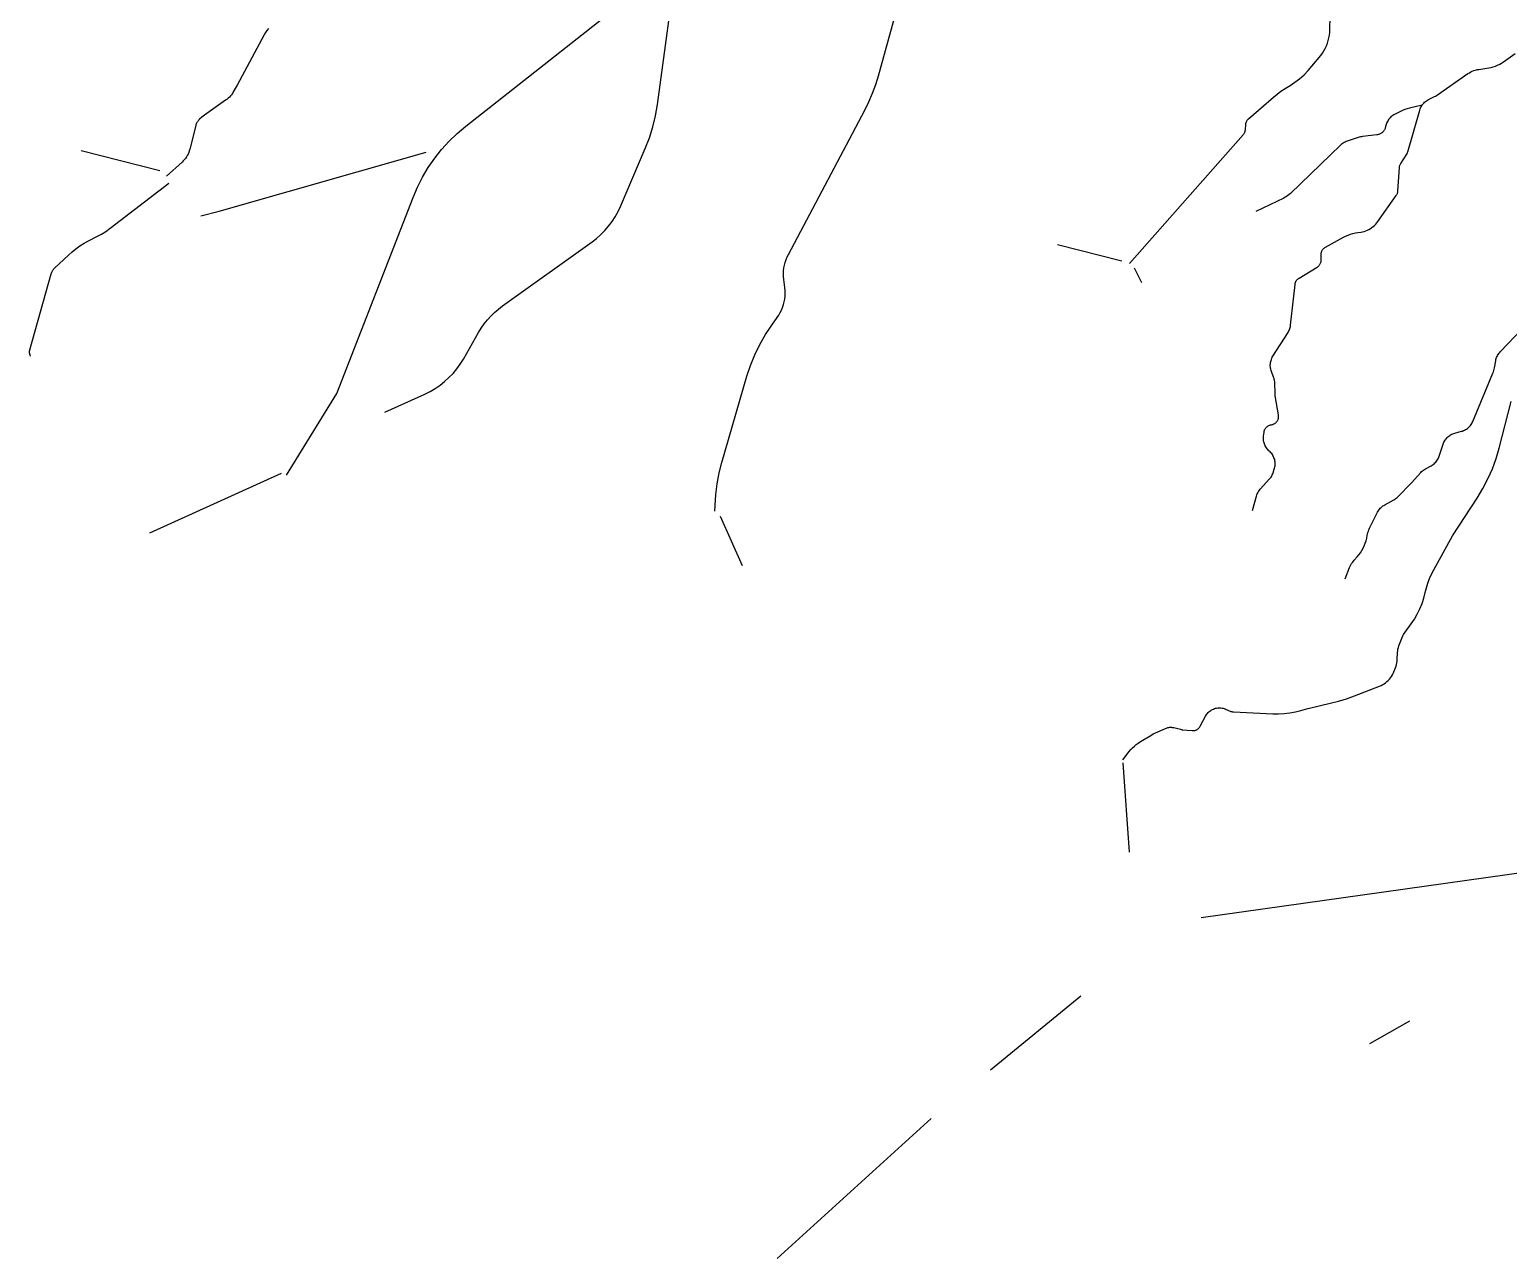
# Model space of a CAD drawing. Extents: x 473934 to 509948, y 2633682 to 2676856.
# Drawn here: x 476321 to 493827, y 2648649 to 2663202 of the extents above; entities that cross this region are included whole.
import ezdxf

# ---------------------------------------------------------------- set-up
doc = ezdxf.new("R2010")
doc.units = 0
for name, color, linetype in [('CH_SAK-CH1-FP', 1, 'CONTINUOUS'), ('CH_SAR-CH1-FP', 6, 'CONTINUOUS'), ('CH_SAR-CH3-SS', 1, 'CONTINUOUS'), ('CH_SHA-CH11-SS', 6, 'CONTINUOUS'), ('CH_SHA-CH12-SS', 7, 'CONTINUOUS'), ('CH_SHA-CH2-SM', 4, 'CONTINUOUS'), ('CH_SHA-CH3-SM', 5, 'CONTINUOUS'), ('CH_SHA-CH4-SM', 6, 'CONTINUOUS'), ('CH_SHA-CH5-SM', 7, 'CONTINUOUS'), ('D_SAK-D3-FP', 1, 'CONTINUOUS'), ('D_SAK-D5-FP', 3, 'CONTINUOUS'), ('D_SAR-D1-FP', 5, 'CONTINUOUS'), ('D_SAR-D2-FP', 6, 'CONTINUOUS'), ('D_SHA-D10-SM', 4, 'CONTINUOUS'), ('D_SHA-D11-SM', 5, 'CONTINUOUS'), ('D_SHA-D12-SM', 6, 'CONTINUOUS'), ('D_SHA-D15-SS', 2, 'CONTINUOUS'), ('D_SHA-D2-FP', 3, 'CONTINUOUS'), ('D_SHA-D3-FP', 4, 'CONTINUOUS'), ('D_SHA-D4-FP', 5, 'CONTINUOUS'), ('D_SHA-D5-FP', 6, 'CONTINUOUS')]:
    doc.layers.add(name, color=color, linetype=linetype)

msp = doc.modelspace()

# ---------------------------------------------------------------- linework, layer by layer
at = {"layer": 'CH_SAK-CH1-FP'}
msp.add_lwpolyline([(479149.712, 2663215.029), (479131.196, 2663190.611), (479114.21, 2663165.106), (479098.82, 2663138.607), (478777.5, 2662544.166), (478731.853, 2662462.856), (478731.853, 2662462.856), (478721.888, 2662446.368), (478710.885, 2662430.555), (478698.89, 2662415.48), (478685.952, 2662401.205), (478672.124, 2662387.791), (478657.464, 2662375.292), (478642.032, 2662363.76), (478390.089, 2662187.801), (478390.089, 2662187.801), (478375.454, 2662176.903), (478361.509, 2662165.135), (478333.575, 2662140.07), (478333.575, 2662140.07), (478326.44, 2662133.231), (478319.771, 2662125.936), (478313.597, 2662118.217), (478307.944, 2662110.109), (478302.838, 2662101.647), (478298.3, 2662092.866), (478294.35, 2662083.805), (478291.006, 2662074.504), (478288.281, 2662065.003), (478217.526, 2661783.596), (478217.526, 2661783.596), (478212.038, 2661764.477), (478205.296, 2661745.763), (478197.329, 2661727.537), (478188.171, 2661709.879), (478177.863, 2661692.867), (478166.45, 2661676.575), (478153.983, 2661661.076), (478140.517, 2661646.436), (478126.109, 2661632.722), (477940.198, 2661467.141)], dxfattribs=at)
at = {"layer": 'CH_SAR-CH1-FP'}
msp.add_lwpolyline([(479364.443, 2657924.771), (479957.082, 2658890.294), (480860.946, 2661214.333), (480860.946, 2661214.333), (480913.142, 2661336.387), (480973.319, 2661454.709), (481041.213, 2661568.779), (481116.525, 2661678.093), (481198.922, 2661782.171), (481288.041, 2661880.554), (481383.491, 2661972.808), (481484.85, 2662058.527), (483728.911, 2663832.005)], dxfattribs=at)
at = {"layer": 'CH_SAR-CH3-SS'}
msp.add_lwpolyline([(480526.968, 2658672.685), (480999.814, 2658885.726), (480999.814, 2658885.726), (481062.233, 2658916.505), (481122.36, 2658951.551), (481179.904, 2658990.694), (481234.586, 2659033.745), (481286.142, 2659080.494), (481334.32, 2659130.717), (481378.889, 2659184.168), (481419.633, 2659240.591), (481456.353, 2659299.71), (481636.782, 2659614.103), (481636.782, 2659614.103), (481668.795, 2659666.136), (481703.926, 2659716.118), (481742.043, 2659763.861), (481783.005, 2659809.187), (481826.658, 2659851.927), (481872.84, 2659891.922), (481921.377, 2659929.022), (482978.95, 2660687.355), (482978.95, 2660687.355), (483032.925, 2660728.912), (483083.945, 2660774.048), (483131.774, 2660822.552), (483176.189, 2660874.2), (483216.986, 2660928.751), (483253.974, 2660985.954), (483286.981, 2661045.542), (483315.856, 2661107.239), (483609.63, 2661795.055), (483609.63, 2661795.055), (483658.321, 2661920.595), (483698.455, 2662049.127), (483729.848, 2662180.069), (483752.36, 2662312.826), (483993.046, 2664094.151)], dxfattribs=at)
at = {"layer": 'CH_SHA-CH11-SS'}
msp.add_lwpolyline([(492805.016, 2662306.269), (492656.109, 2662270.529), (492656.109, 2662270.529), (492628.197, 2662262.97), (492600.769, 2662253.81), (492573.916, 2662243.08), (492547.729, 2662230.815), (492480.076, 2662196.711), (492480.076, 2662196.711), (492468.369, 2662190.311), (492457.115, 2662183.144), (492446.363, 2662175.243), (492436.162, 2662166.643), (492426.557, 2662157.381), (492417.591, 2662147.5), (492409.304, 2662137.043), (492401.732, 2662126.057), (492394.91, 2662114.591), (492388.868, 2662102.695), (492383.632, 2662090.422), (492379.226, 2662077.828), (492375.67, 2662064.968), (492372.979, 2662051.9), (492373.331, 2662053.952), (492373.331, 2662053.952), (492371.699, 2662046.039), (492369.538, 2662038.254), (492366.858, 2662030.632), (492363.672, 2662023.208), (492359.993, 2662016.014), (492355.839, 2662009.085), (492351.227, 2662002.451), (492346.18, 2661996.142), (492340.719, 2661990.187), (492334.871, 2661984.613), (492328.66, 2661979.445), (492322.116, 2661974.707), (492315.268, 2661970.42), (492308.146, 2661966.604), (492300.784, 2661963.275), (492293.215, 2661960.449), (492285.473, 2661958.139), (492277.593, 2661956.356), (492269.611, 2661955.106), (492099.02, 2661934.259), (492099.02, 2661934.259), (492086.533, 2661932.331), (492074.193, 2661929.619), (492062.049, 2661926.132), (491917.007, 2661879.487), (491917.007, 2661879.487), (491904.739, 2661875.096), (491892.783, 2661869.915), (491881.19, 2661863.967), (491870.008, 2661857.276), (491859.286, 2661849.871), (491849.069, 2661841.784), (491839.401, 2661833.049), (491246.871, 2661261.594), (491246.871, 2661261.594), (491232.555, 2661248.649), (491217.436, 2661236.652), (491201.576, 2661225.652), (491185.043, 2661215.694), (491167.903, 2661206.82), (490836.162, 2661048.384)], dxfattribs=at)
at = {"layer": 'CH_SHA-CH12-SS'}
msp.add_lwpolyline([(491894.609, 2656696.81), (491947.406, 2656830.087), (491947.406, 2656830.087), (491954.369, 2656846.261), (491962.269, 2656861.999), (491971.079, 2656877.246), (491980.768, 2656891.95), (491991.303, 2656906.06), (492002.648, 2656919.527), (492035.849, 2656956.671), (492035.849, 2656956.671), (492056.168, 2656980.904), (492074.914, 2657006.372), (492092.013, 2657032.974), (492107.396, 2657060.605), (492121.001, 2657089.152), (492132.775, 2657118.502), (492142.669, 2657148.538), (492150.646, 2657179.139), (492156.671, 2657210.184), (492156.671, 2657210.184), (492160.07, 2657227.849), (492164.522, 2657245.279), (492170.01, 2657262.411), (492176.515, 2657279.184), (492184.014, 2657295.536), (492279.143, 2657487.562), (492279.143, 2657487.562), (492285.598, 2657499.548), (492292.853, 2657511.067), (492300.875, 2657522.066), (492309.627, 2657532.493), (492319.068, 2657542.302), (492329.155, 2657551.445), (492339.84, 2657559.881), (492351.074, 2657567.57), (492362.805, 2657574.477), (492470.165, 2657632.865), (492470.165, 2657632.865), (492480.535, 2657638.914), (492490.522, 2657645.575), (492500.093, 2657652.823), (492509.211, 2657660.632), (492517.844, 2657668.975), (492679.229, 2657834.572), (492789.635, 2657957.265), (492789.635, 2657957.265), (492799.259, 2657967.242), (492809.55, 2657976.528), (492820.46, 2657985.079), (492831.937, 2657992.853), (492843.924, 2657999.814), (492912.067, 2658036.288), (492912.067, 2658036.288), (492924.099, 2658043.277), (492935.616, 2658051.086), (492946.562, 2658059.677), (492956.885, 2658069.008), (492966.533, 2658079.034), (492975.461, 2658089.707), (492983.625, 2658100.975), (492990.987, 2658112.783), (492997.509, 2658125.075), (493003.161, 2658137.79), (493007.915, 2658150.867), (493053.589, 2658291.572), (493053.589, 2658291.572), (493058.108, 2658304.063), (493063.445, 2658316.227), (493069.579, 2658328.009), (493076.481, 2658339.359), (493084.121, 2658350.225), (493092.466, 2658360.56), (493101.478, 2658370.318), (493111.118, 2658379.457), (493121.344, 2658387.936), (493132.11, 2658395.717), (493143.368, 2658402.766), (493155.07, 2658409.052), (493167.163, 2658414.548), (493179.595, 2658419.229), (493192.309, 2658423.074), (493270.91, 2658444.024), (493270.91, 2658444.024), (493283.401, 2658447.794), (493295.619, 2658452.37), (493307.513, 2658457.732), (493319.032, 2658463.859), (493330.126, 2658470.724), (493340.75, 2658478.298), (493350.857, 2658486.548), (493360.405, 2658495.439), (493369.353, 2658504.935), (493377.663, 2658514.993), (493385.299, 2658525.572), (493392.229, 2658536.626), (493398.424, 2658548.108), (493403.857, 2658559.97), (493643.779, 2659132.423), (493643.779, 2659132.423), (493649.867, 2659148.181), (493655.059, 2659164.256), (493659.338, 2659180.599), (493662.69, 2659197.156), (493677.023, 2659279.856), (493677.023, 2659279.856), (493679.694, 2659292.737), (493683.207, 2659305.414), (493687.545, 2659317.833), (493692.69, 2659329.939), (493698.62, 2659341.682), (493705.309, 2659353.009), (493712.728, 2659363.872), (493720.845, 2659374.224), (493729.626, 2659384.02), (493994.499, 2659660.658)], dxfattribs=at)
at = {"layer": 'CH_SHA-CH2-SM'}
msp.add_lwpolyline([(484434.548, 2657498.175), (484436.251, 2657566.244), (484436.251, 2657566.244), (484443.663, 2657695.353), (484459.404, 2657823.713), (484483.407, 2657950.788), (484515.573, 2658076.046), (484813.239, 2659096.971), (484813.239, 2659096.971), (484855.42, 2659225.337), (484906.173, 2659350.562), (484965.265, 2659472.075), (485032.427, 2659589.32), (485107.352, 2659701.763), (485172.31, 2659792.452), (485172.31, 2659792.452), (485191.14, 2659820.722), (485208.006, 2659850.205), (485222.833, 2659880.765), (485235.55, 2659912.261), (485246.099, 2659944.548), (485254.432, 2659977.477), (485260.51, 2660010.895), (485264.305, 2660044.649), (485265.8, 2660078.583), (485264.987, 2660112.54), (485261.871, 2660146.363), (485249.714, 2660242.453), (485249.714, 2660242.453), (485246.593, 2660276.352), (485245.787, 2660310.385), (485247.298, 2660344.394), (485251.119, 2660378.221), (485257.234, 2660411.71), (485265.613, 2660444.705), (485276.217, 2660477.054), (485288.999, 2660508.605), (485303.898, 2660539.215), (486209.272, 2662248.807), (486209.272, 2662248.807), (486257.682, 2662346.575), (486300.688, 2662446.837), (486338.163, 2662549.295), (486369.996, 2662653.644), (487229.332, 2665773.028)], dxfattribs=at)
at = {"layer": 'CH_SHA-CH3-SM'}
msp.add_lwpolyline([(489262.289, 2654555.543), (489338.361, 2654652.106), (489338.361, 2654652.106), (489357.31, 2654674.749), (489377.562, 2654696.235), (489399.047, 2654716.488), (489421.69, 2654735.438), (489445.412, 2654753.018), (489470.131, 2654769.167), (489592.341, 2654843.956), (489592.341, 2654843.956), (489620.985, 2654860.213), (489650.637, 2654874.55), (489768.47, 2654926.805), (489768.47, 2654926.805), (489777.777, 2654930.565), (489787.315, 2654933.694), (489797.042, 2654936.178), (489806.912, 2654938.006), (489816.883, 2654939.17), (489826.909, 2654939.665), (489836.946, 2654939.487), (489846.948, 2654938.639), (489856.872, 2654937.124), (489866.671, 2654934.948), (489943.884, 2654915.073), (489943.884, 2654915.073), (489951.495, 2654913.323), (489959.187, 2654911.972), (489966.939, 2654911.024), (490081.425, 2654900.031), (490081.425, 2654900.031), (490088.323, 2654899.608), (490095.234, 2654899.663), (490102.125, 2654900.195), (490108.962, 2654901.202), (490115.714, 2654902.679), (490122.347, 2654904.619), (490128.831, 2654907.012), (490135.134, 2654909.847), (490141.226, 2654913.111), (490147.078, 2654916.788), (490152.662, 2654920.86), (490157.951, 2654925.308), (490162.921, 2654930.111), (490167.547, 2654935.245), (490171.807, 2654940.687), (490175.681, 2654946.41), (490179.151, 2654952.388), (490243.017, 2655071.723), (490243.017, 2655071.723), (490249.453, 2655082.808), (490256.641, 2655093.421), (490264.547, 2655103.511), (490273.133, 2655113.029), (490282.357, 2655121.929), (490292.175, 2655130.17), (490302.541, 2655137.71), (490313.403, 2655144.515), (490324.711, 2655150.552), (490336.41, 2655155.791), (490348.443, 2655160.207), (490360.753, 2655163.78), (490373.281, 2655166.491), (490385.967, 2655168.328), (490398.75, 2655169.283), (490411.568, 2655169.35), (490424.36, 2655168.529), (490437.064, 2655166.825), (490449.62, 2655164.245), (490461.967, 2655160.802), (490474.046, 2655156.512), (490485.799, 2655151.395), (490497.169, 2655145.478), (490504.448, 2655141.363), (490504.448, 2655141.363), (490513.276, 2655136.752), (490522.391, 2655132.737), (490531.752, 2655129.336), (490541.318, 2655126.563), (490551.047, 2655124.432), (490560.897, 2655122.951), (490570.822, 2655122.127), (491038.871, 2655098.871), (491038.871, 2655098.871), (491106.066, 2655097.793), (491173.181, 2655101.231), (491239.915, 2655109.169), (491305.964, 2655121.571), (491371.031, 2655138.382), (491452.47, 2655162.368), (491452.47, 2655162.368), (491470.981, 2655167.185), (491718.586, 2655223.247), (491718.586, 2655223.247), (491815.646, 2655247.793), (491911.356, 2655277.165), (492005.477, 2655311.289), (492301.814, 2655427.202), (492301.814, 2655427.202), (492320.699, 2655435.346), (492338.981, 2655444.764), (492356.575, 2655455.412), (492373.398, 2655467.241), (492389.371, 2655480.195), (492404.419, 2655494.212), (492418.471, 2655509.228), (492431.462, 2655525.171), (492443.329, 2655541.967), (492454.019, 2655559.536), (492463.479, 2655577.796), (492471.666, 2655596.662), (492490.771, 2655645.173), (492490.771, 2655645.173), (492497.43, 2655663.874), (492502.837, 2655682.975), (492506.97, 2655702.392), (492509.809, 2655722.04), (492511.343, 2655741.833), (492514.974, 2655823.858), (492514.974, 2655823.858), (492516.612, 2655844.582), (492519.682, 2655865.143), (492524.168, 2655885.442), (492530.05, 2655905.381), (492537.297, 2655924.865), (492569.938, 2656004.094), (492569.938, 2656004.094), (492577.245, 2656020.43), (492585.513, 2656036.301), (492594.713, 2656051.651), (492604.812, 2656066.425), (492675.288, 2656163.2), (492675.288, 2656163.2), (492713.74, 2656219.997), (492748.209, 2656279.296), (492778.531, 2656340.819), (492804.565, 2656404.276), (492826.188, 2656469.368), (492843.298, 2656535.789), (492843.298, 2656535.789), (492857.255, 2656591.277), (492874.363, 2656645.876), (492894.566, 2656699.406), (492917.797, 2656751.694), (492943.981, 2656802.568), (493167, 2657207.01), (493457.891, 2657654.247), (493457.891, 2657654.247), (493524.991, 2657765.113), (493584.771, 2657880.091), (493636.979, 2657998.699), (493681.396, 2658120.44), (493717.836, 2658244.801), (493860.15, 2658796.08)], dxfattribs=at)
at = {"layer": 'CH_SHA-CH4-SM'}
msp.add_lwpolyline([(489340.449, 2660432.711), (490688.036, 2661956.632), (490688.036, 2661956.632), (490692.123, 2661961.563), (490695.886, 2661966.746), (490699.309, 2661972.158), (490702.378, 2661977.779), (490705.082, 2661983.584), (490707.408, 2661989.551), (490709.348, 2661995.654), (490710.893, 2662001.869), (490712.037, 2662008.171), (490712.776, 2662014.532), (490718.19, 2662079.192), (490718.19, 2662079.192), (490718.929, 2662085.555), (490720.073, 2662091.857), (490721.619, 2662098.073), (490723.559, 2662104.178), (490725.886, 2662110.146), (490728.591, 2662115.952), (490731.662, 2662121.573), (490735.086, 2662126.987), (490738.85, 2662132.17), (490742.938, 2662137.101), (490747.333, 2662141.761), (490752.017, 2662146.129), (491044.583, 2662401.942), (491044.583, 2662401.942), (491088.64, 2662438.297), (491134.7, 2662472.077), (491182.615, 2662503.172), (491241.753, 2662539.194), (491241.753, 2662539.194), (491299.886, 2662577.439), (491355.218, 2662619.633), (491407.482, 2662665.573), (491456.425, 2662715.036), (491501.81, 2662767.784), (491604.734, 2662896.185), (491604.734, 2662896.185), (491624.464, 2662922.53), (491642.417, 2662950.115), (491658.517, 2662978.823), (491672.693, 2663008.527), (491684.884, 2663039.1), (491695.037, 2663070.408), (491703.108, 2663102.317), (491709.063, 2663134.688), (491712.875, 2663167.38), (491714.528, 2663200.252), (491717.224, 2663355.908)], dxfattribs=at)
at = {"layer": 'CH_SHA-CH5-SM'}
msp.add_lwpolyline([(490796.79, 2657506.904), (490844.729, 2657677.63), (490844.729, 2657677.63), (490848.695, 2657690.156), (490853.474, 2657702.394), (490859.046, 2657714.292), (490865.388, 2657725.799), (490872.471, 2657736.864), (490880.266, 2657747.441), (490888.738, 2657757.482), (491000.22, 2657881.138), (491000.22, 2657881.138), (491009.164, 2657891.779), (491017.346, 2657903.016), (491024.729, 2657914.794), (491031.275, 2657927.056), (491036.954, 2657939.744), (491041.738, 2657952.795), (491055.959, 2657996.207), (491055.959, 2657996.207), (491059.81, 2658009.502), (491062.733, 2658023.031), (491064.713, 2658036.73), (491065.74, 2658050.533), (491065.811, 2658064.374), (491064.924, 2658078.187), (491063.083, 2658091.906), (491060.298, 2658105.464), (491056.582, 2658118.797), (491051.953, 2658131.842), (491046.433, 2658144.535), (491040.048, 2658156.815), (491032.829, 2658168.625), (491024.81, 2658179.907), (491016.03, 2658190.607), (491006.531, 2658200.675), (490996.359, 2658210.061), (490996.359, 2658210.061), (490986.736, 2658218.906), (490977.711, 2658228.361), (490969.323, 2658238.385), (490961.608, 2658248.935), (490954.599, 2658259.967), (490948.325, 2658271.433), (490942.813, 2658283.284), (490938.087, 2658295.47), (490934.167, 2658307.939), (490931.07, 2658320.637), (490928.809, 2658333.51), (490927.394, 2658346.503), (490926.83, 2658359.561), (490927.121, 2658372.628), (490928.264, 2658385.649), (490934.213, 2658434.874), (490934.213, 2658434.874), (490935.246, 2658441.53), (490936.725, 2658448.101), (490938.642, 2658454.558), (490940.99, 2658460.871), (490943.758, 2658467.012), (490946.933, 2658472.953), (490950.5, 2658478.666), (490954.444, 2658484.126), (490958.747, 2658489.309), (490963.389, 2658494.19), (490968.348, 2658498.747), (490973.604, 2658502.96), (490979.131, 2658506.81), (490984.905, 2658510.279), (490990.899, 2658513.352), (490997.086, 2658516.014), (491003.439, 2658518.253), (491009.928, 2658520.06), (491016.523, 2658521.426), (491023.934, 2658522.702), (491023.934, 2658522.702), (491030.598, 2658524.084), (491037.153, 2658525.917), (491043.569, 2658528.191), (491049.814, 2658530.896), (491055.861, 2658534.02), (491061.682, 2658537.548), (491067.249, 2658541.464), (491072.537, 2658545.75), (491077.521, 2658550.385), (491082.178, 2658555.349), (491086.487, 2658560.618), (491090.427, 2658566.168), (491093.981, 2658571.973), (491097.132, 2658578.006), (491099.865, 2658584.239), (491102.167, 2658590.645), (491104.029, 2658597.191), (491105.441, 2658603.85), (491106.396, 2658610.589), (491106.891, 2658617.377), (491106.923, 2658624.184), (491106.492, 2658630.976), (491105.6, 2658637.724), (491067.807, 2658864.027), (491067.807, 2658864.027), (491066.048, 2658877.267), (491065.176, 2658890.596), (491061.109, 2659018.125), (491061.109, 2659018.125), (491060.231, 2659031.519), (491058.456, 2659044.825), (491055.793, 2659057.981), (491052.254, 2659070.93), (491047.854, 2659083.611), (491021.134, 2659153.008), (491021.134, 2659153.008), (491016.758, 2659165.615), (491013.231, 2659178.485), (491010.571, 2659191.562), (491008.789, 2659204.788), (491007.892, 2659218.102), (491007.886, 2659231.447), (491008.77, 2659244.763), (491010.539, 2659257.99), (491013.187, 2659271.07), (491016.701, 2659283.944), (491021.066, 2659296.555), (491026.262, 2659308.846), (491032.266, 2659320.764), (491039.052, 2659332.255), (491218.119, 2659613.61), (491218.119, 2659613.61), (491224.789, 2659624.89), (491230.706, 2659636.583), (491235.845, 2659648.638), (491240.183, 2659661.003), (491243.703, 2659673.626), (491246.388, 2659686.453), (491248.227, 2659699.428), (491300.76, 2660183.741), (491300.76, 2660183.741), (491301.68, 2660190.229), (491303.022, 2660196.643), (491304.782, 2660202.955), (491306.951, 2660209.138), (491309.521, 2660215.166), (491312.48, 2660221.012), (491315.816, 2660226.653), (491319.513, 2660232.063), (491323.558, 2660237.218), (491327.931, 2660242.098), (491332.614, 2660246.682), (491337.588, 2660250.948), (491342.83, 2660254.88), (491348.318, 2660258.46), (491562.239, 2660388.206), (491562.239, 2660388.206), (491568.028, 2660391.996), (491573.54, 2660396.178), (491578.75, 2660400.732), (491583.633, 2660405.634), (491588.165, 2660410.863), (491592.325, 2660416.392), (491596.092, 2660422.196), (491599.449, 2660428.246), (491602.38, 2660434.514), (491604.87, 2660440.97), (491606.908, 2660447.583), (491608.483, 2660454.32), (491609.589, 2660461.15), (491610.22, 2660468.041), (491610.373, 2660474.959), (491609.611, 2660535.89), (491609.611, 2660535.89), (491609.754, 2660542.631), (491610.351, 2660549.347), (491611.399, 2660556.008), (491612.894, 2660562.583), (491614.828, 2660569.042), (491617.193, 2660575.357), (491619.979, 2660581.497), (491623.172, 2660587.436), (491626.758, 2660593.146), (491630.72, 2660598.602), (491635.041, 2660603.778), (491639.701, 2660608.651), (491644.679, 2660613.199), (491649.952, 2660617.401), (491655.496, 2660621.238), (491661.287, 2660624.693), (491873.204, 2660741.641), (491873.204, 2660741.641), (491900.258, 2660755.515), (491928.104, 2660767.719), (491956.641, 2660778.208), (491985.762, 2660786.943), (492015.361, 2660793.891), (492045.327, 2660799.029), (492078.929, 2660803.742), (492078.929, 2660803.742), (492099.061, 2660807.269), (492118.907, 2660812.159), (492138.373, 2660818.389), (492157.37, 2660825.93), (492175.81, 2660834.747), (492193.606, 2660844.799), (492210.677, 2660856.039), (492226.942, 2660868.416), (492242.327, 2660881.871), (492256.761, 2660896.343), (492270.175, 2660911.764), (492282.508, 2660928.062), (492500.18, 2661237.056), (492500.18, 2661237.056), (492503.935, 2661242.795), (492507.288, 2661248.777), (492510.222, 2661254.975), (492512.726, 2661261.36), (492514.785, 2661267.901), (492516.392, 2661274.568), (492517.538, 2661281.329), (492518.217, 2661288.153), (492536.326, 2661566.465), (492536.326, 2661566.465), (492536.933, 2661572.734), (492537.933, 2661578.951), (492539.322, 2661585.094), (492541.095, 2661591.137), (492543.246, 2661597.056), (492545.764, 2661602.828), (492548.641, 2661608.43), (492551.864, 2661613.84), (492623.648, 2661726.111), (492623.648, 2661726.111), (492626.624, 2661731.076), (492629.307, 2661736.205), (492631.689, 2661741.481), (492633.762, 2661746.885), (492635.519, 2661752.4), (492777.878, 2662248.555), (492777.878, 2662248.555), (492782.15, 2662261.711), (492787.321, 2662274.54), (492793.367, 2662286.981), (492800.259, 2662298.975), (492807.963, 2662310.463), (492816.442, 2662321.391), (492825.657, 2662331.708), (492835.563, 2662341.362), (492846.112, 2662350.309), (492857.254, 2662358.505), (492868.937, 2662365.912), (492881.103, 2662372.493), (492951.002, 2662407.235), (492951.002, 2662407.235), (492964.06, 2662414.132), (492976.763, 2662421.662), (492989.08, 2662429.809), (493348.134, 2662680.204), (493348.134, 2662680.204), (493364.63, 2662690.922), (493381.793, 2662700.536), (493399.549, 2662709.004), (493417.822, 2662716.29), (493436.533, 2662722.363), (493455.603, 2662727.196), (493474.947, 2662730.769), (493595.443, 2662748.964), (493595.443, 2662748.964), (493622.069, 2662753.911), (493648.299, 2662760.649), (493674.013, 2662769.147), (493699.093, 2662779.364), (493723.424, 2662791.256), (493746.895, 2662804.766), (493769.397, 2662819.834), (493908.057, 2662919.639)], dxfattribs=at)
at = {"layer": 'D_SAK-D3-FP'}
msp.add_lwpolyline([(476332.721, 2659334.462), (476330.401, 2659339.503), (476330.401, 2659339.503), (476327.914, 2659345.397), (476325.809, 2659351.438), (476324.094, 2659357.601), (476322.777, 2659363.861), (476321.863, 2659370.192), (476321.356, 2659376.569), (476321.257, 2659382.966), (476321.567, 2659389.355), (476322.286, 2659395.712), (476323.409, 2659402.01), (476324.933, 2659408.223), (476576.358, 2660307.949), (476576.358, 2660307.949), (476579.393, 2660317.554), (476583.066, 2660326.934), (476587.361, 2660336.046), (476592.257, 2660344.849), (476597.733, 2660353.304), (476603.765, 2660361.372), (476610.324, 2660369.018), (476617.382, 2660376.205), (476780.17, 2660531.223), (476780.17, 2660531.223), (476823.53, 2660570.168), (476869.086, 2660606.521), (476916.682, 2660640.158), (476966.156, 2660670.965), (477017.341, 2660698.837), (477116.742, 2660749.267), (477116.742, 2660749.267), (477171.001, 2660778.939), (477223.322, 2660811.907), (477273.505, 2660848.047), (477968.372, 2661381.85)], dxfattribs=at)
at = {"layer": 'D_SAK-D5-FP'}
msp.add_lwpolyline([(476933.612, 2661769.069), (477861.984, 2661532.707)], dxfattribs=at)
at = {"layer": 'D_SAR-D1-FP'}
msp.add_lwpolyline([(477744.045, 2657240.141), (479303.246, 2657949.182)], dxfattribs=at)
at = {"layer": 'D_SAR-D2-FP'}
msp.add_lwpolyline([(478349.191, 2660994.382), (478567.281, 2661050.219), (481015.422, 2661748.805)], dxfattribs=at)
at = {"layer": 'D_SHA-D10-SM'}
msp.add_lwpolyline([(484760.578, 2656851.788), (484498.685, 2657434.071)], dxfattribs=at)
at = {"layer": 'D_SHA-D11-SM'}
msp.add_lwpolyline([(488487.477, 2660655.998), (489250.283, 2660463.817)], dxfattribs=at)
at = {"layer": 'D_SHA-D12-SM'}
msp.add_lwpolyline([(489488.977, 2660204.037), (489400.741, 2660376.65)], dxfattribs=at)
at = {"layer": 'D_SHA-D15-SS'}
msp.add_lwpolyline([(489342.445, 2653461.583), (489265.316, 2654517.101)], dxfattribs=at)
at = {"layer": 'D_SHA-D2-FP'}
msp.add_lwpolyline([(485168.882, 2648649.429), (486994.282, 2650307.391)], dxfattribs=at)
at = {"layer": 'D_SHA-D3-FP'}
msp.add_lwpolyline([(487697.801, 2650881.874), (488766.743, 2651760.519)], dxfattribs=at)
at = {"layer": 'D_SHA-D4-FP'}
msp.add_lwpolyline([(490188.628, 2652686.398), (497183.885, 2653669.296)], dxfattribs=at)
at = {"layer": 'D_SHA-D5-FP'}
msp.add_lwpolyline([(492184.722, 2651193.291), (492661.873, 2651462.985)], dxfattribs=at)

doc.saveas('drawing.dxf')
